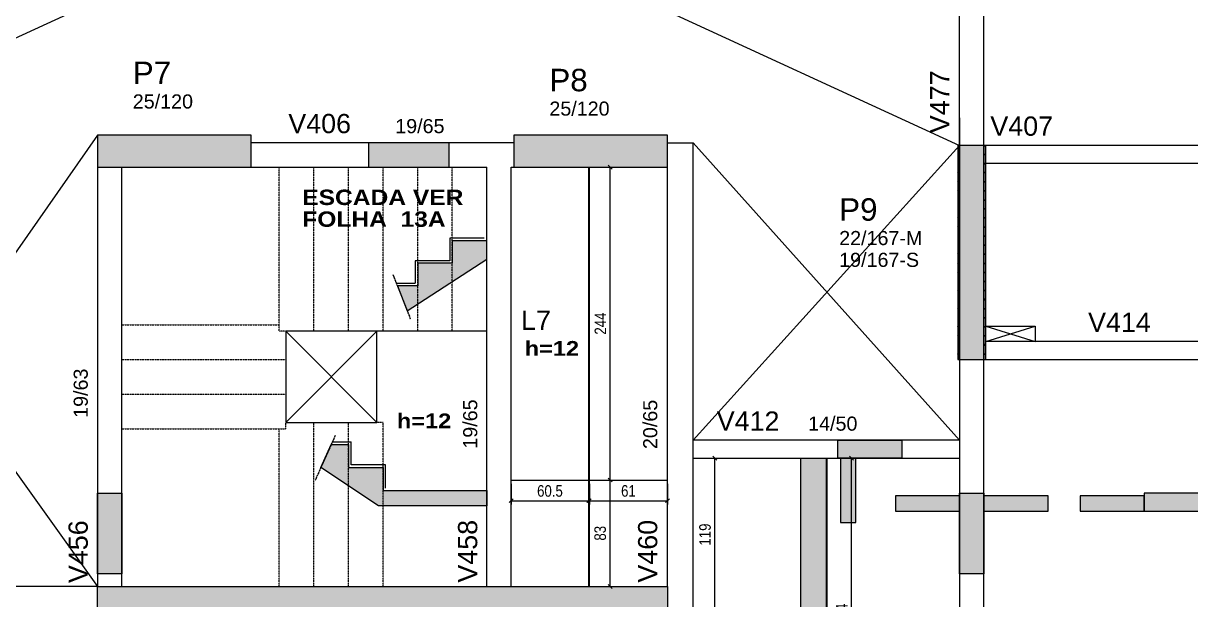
# Model space of a CAD drawing. Extents: x 3022 to 8661, y -614 to 3008.
# Drawn here: x 5870 to 6781, y 1800 to 2249 of the extents above; entities that cross this region are included whole.
import ezdxf

# ---------------------------------------------------------------- set-up
doc = ezdxf.new("R2010")
doc.units = 0
doc.header["$PDMODE"] = 34
for name, pattern in [('ESTILO_TQS_0002', [0.4, 0.1, -0.3]), ('ESTILO_TQS_0006', [0.3, 0.2, -0.1]), ('ESTILO_TQS_0007', [2.1, 1.5, -0.2, 0.2, -0.2])]:
    doc.linetypes.add(name, pattern=pattern)
for name, color, linetype in [('COTA', 241, 'Continuous'), ('MTH-230', 1, 'Continuous'), ('MTH-DIM-PILAR', 3, 'Continuous'), ('MTH-DIM-VIGA', 3, 'Continuous'), ('MTH-EIXO-215', 1, 'Continuous'), ('MTH-EIXO-217', 8, 'Continuous'), ('MTH-FACE-VIGA', 7, 'Continuous'), ('MTH-LINHA-SEÇÃO', 16, 'Continuous'), ('MTH-PILAR-SEGUE', 5, 'Continuous'), ('MTH-SOMBRA21', 150, 'Continuous'), ('MTH-SOMBRA25', 253, 'Continuous'), ('MTH-TIT1-PILAR', 5, 'Continuous'), ('MTH-TIT1-VIGA', 5, 'Continuous'), ('MTH-TXT-NEGRITO', 5, 'Continuous'), ('MTH-VIGA-INVERTIDA', 7, 'ESTILO_TQS_0002'), ('Painéis', 200, 'Continuous')]:
    doc.layers.add(name, color=color, linetype=linetype)
doc.layers.add('Hachura', color=251, linetype='Continuous', lineweight=9)
doc.styles.add('COTA TECNICA-50', font='techl___.ttf', dxfattribs={"height": 9})
doc.styles.add('TQS_ARIAL', font='arial.ttf')
doc.styles.add('TQS_ARIAL_BLACK', font='ariblk.ttf')
doc.dimstyles.new('COTA PAINEL-50', dxfattribs={"dimtxt": 9, "dimasz": 3, "dimexe": 3, "dimexo": 3, "dimgap": 3, "dimtad": 1, "dimdec": 1, "dimzin": 12, "dimdsep": 46, "dimtxsty": 'COTA TECNICA-50', "dimblk1": 'OBLIQUE', "dimblk2": 'OBLIQUE', "dimsah": 1, "dimcen": 0.9, "dimclrd": 4, "dimclre": 4, "dimclrt": 240, "dimadec": 1, "dimazin": 3, "dimtfac": 1, "dimtdec": 1, "dimtmove": 0, "dimatfit": 3, "dimfxl": 1, "dimtolj": 1, "dimtzin": 12, "dimarcsym": 0})

# ---------------------------------------------------------------- blocks, each defined once
blk = doc.blocks.new('_Oblique')
at = {"color": 0, "linetype": 'ByBlock', "lineweight": -2}
blk.add_line((-0.5, -0.5), (0.5, 0.5), dxfattribs=at)
blk = doc.blocks.new('*D191')
at = {"layer": 'COTA', "color": 4, "lineweight": -2, "transparency": 16777216}
for p, q in [((6500.58, 1909.75), (6519.63, 1909.75)), ((6516.63, 1665.75), (6516.63, 1909.75))]:
    blk.add_line(p, q, dxfattribs=at)
at = {"layer": 'Defpoints', "color": 0, "transparency": 16777216}
for p in [(6497.58, 1909.75), (6516.63, 1909.75), (6516.63, 1665.75)]:
    blk.add_point(p, dxfattribs=at)
at = {"layer": 'COTA', "color": 4, "lineweight": -2, "transparency": 16777216, "xscale": 3, "yscale": 3, "zscale": 3}
for p, rotation in [((6516.63, 1909.75), 90), ((6516.63, 1665.75), 270)]:
    blk.add_blockref('_Oblique', p, dxfattribs=dict(at, rotation=rotation))
at = {"layer": 'COTA', "color": 240, "transparency": 16777216, "insert": (6509.07, 1787.75), "char_height": 9, "attachment_point": 5, "rotation": 90, "style": 'COTA TECNICA-50'}
blk.add_mtext('\\A1;244', dxfattribs=at)
blk = doc.blocks.new('*D193')
at = {"layer": 'COTA', "color": 4, "lineweight": -2, "transparency": 16777216}
for p, q in [((6396.08, 1909.75), (6412.95, 1909.75)), ((6409.95, 1790.75), (6409.95, 1909.75)), ((6396.08, 1790.75), (6412.95, 1790.75))]:
    blk.add_line(p, q, dxfattribs=at)
at = {"layer": 'Defpoints', "color": 0, "transparency": 16777216}
for p in [(6393.08, 1909.75), (6409.95, 1909.75), (6393.08, 1790.75)]:
    blk.add_point(p, dxfattribs=at)
at = {"layer": 'COTA', "color": 4, "lineweight": -2, "transparency": 16777216, "xscale": 3, "yscale": 3, "zscale": 3}
for p, rotation in [((6409.95, 1909.75), 90), ((6409.95, 1790.75), 270)]:
    blk.add_blockref('_Oblique', p, dxfattribs=dict(at, rotation=rotation))
at = {"layer": 'COTA', "color": 240, "transparency": 16777216, "insert": (6402.38, 1850.25), "char_height": 9, "attachment_point": 5, "rotation": 90, "style": 'COTA TECNICA-50'}
blk.add_mtext('\\A1;119', dxfattribs=at)
blk = doc.blocks.new('*D313')
at = {"layer": 'COTA', "color": 4, "lineweight": -2, "transparency": 16777216}
for p, q in [((6251.08, 1889.75), (6251.08, 1873.62)), ((6311.58, 1889.75), (6311.58, 1873.62)), ((6251.08, 1876.62), (6311.58, 1876.62))]:
    blk.add_line(p, q, dxfattribs=at)
at = {"layer": 'Defpoints', "color": 0, "transparency": 16777216}
for p in [(6251.08, 1892.75), (6311.58, 1892.75), (6311.58, 1876.62)]:
    blk.add_point(p, dxfattribs=at)
at = {"layer": 'COTA', "color": 4, "lineweight": -2, "transparency": 16777216, "xscale": 3, "yscale": 3, "zscale": 3, "rotation": 180}
blk.add_blockref('_Oblique', (6251.08, 1876.62), dxfattribs=at)
at = {"layer": 'COTA', "color": 4, "lineweight": -2, "transparency": 16777216, "xscale": 3, "yscale": 3, "zscale": 3}
blk.add_blockref('_Oblique', (6311.58, 1876.62), dxfattribs=at)
at = {"layer": 'COTA', "color": 240, "transparency": 16777216, "insert": (6281.33, 1884.21), "char_height": 9, "attachment_point": 5, "style": 'COTA TECNICA-50'}
blk.add_mtext('\\A1;60.5', dxfattribs=at)
blk = doc.blocks.new('*D314')
at = {"layer": 'COTA', "color": 4, "lineweight": -2, "transparency": 16777216}
for p, q in [((6312.08, 1889.75), (6312.08, 1873.62)), ((6373.08, 1889.75), (6373.08, 1873.62)), ((6312.08, 1876.62), (6373.08, 1876.62))]:
    blk.add_line(p, q, dxfattribs=at)
at = {"layer": 'Defpoints', "color": 0, "transparency": 16777216}
for p in [(6312.08, 1892.75), (6373.08, 1892.75), (6373.08, 1876.62)]:
    blk.add_point(p, dxfattribs=at)
at = {"layer": 'COTA', "color": 4, "lineweight": -2, "transparency": 16777216, "xscale": 3, "yscale": 3, "zscale": 3, "rotation": 180}
blk.add_blockref('_Oblique', (6312.08, 1876.62), dxfattribs=at)
at = {"layer": 'COTA', "color": 4, "lineweight": -2, "transparency": 16777216, "xscale": 3, "yscale": 3, "zscale": 3}
blk.add_blockref('_Oblique', (6373.08, 1876.62), dxfattribs=at)
at = {"layer": 'COTA', "color": 240, "transparency": 16777216, "insert": (6342.58, 1884.21), "char_height": 9, "attachment_point": 5, "style": 'COTA TECNICA-50'}
blk.add_mtext('\\A1;61', dxfattribs=at)
blk = doc.blocks.new('*D315')
at = {"layer": 'COTA', "color": 4, "lineweight": -2, "transparency": 16777216}
for p, q in [((6315.08, 1892.75), (6331.26, 1892.75)), ((6328.26, 1809.75), (6328.26, 1892.75)), ((6315.08, 1809.75), (6331.26, 1809.75))]:
    blk.add_line(p, q, dxfattribs=at)
at = {"layer": 'Defpoints', "color": 0, "transparency": 16777216}
for p in [(6312.08, 1892.75), (6328.26, 1892.75), (6312.08, 1809.75)]:
    blk.add_point(p, dxfattribs=at)
at = {"layer": 'COTA', "color": 4, "lineweight": -2, "transparency": 16777216, "xscale": 3, "yscale": 3, "zscale": 3}
for p, rotation in [((6328.26, 1892.75), 90), ((6328.26, 1809.75), 270)]:
    blk.add_blockref('_Oblique', p, dxfattribs=dict(at, rotation=rotation))
at = {"layer": 'COTA', "color": 240, "transparency": 16777216, "insert": (6320.54, 1851.25), "char_height": 9, "attachment_point": 5, "rotation": 90, "style": 'COTA TECNICA-50'}
blk.add_mtext('\\A1;83', dxfattribs=at)
blk = doc.blocks.new('*D316')
at = {"layer": 'COTA', "color": 4, "lineweight": -2, "transparency": 16777216}
for p, q in [((6315.08, 2136.75), (6331.26, 2136.75)), ((6328.26, 1892.75), (6328.26, 2136.75)), ((6315.08, 1892.75), (6331.26, 1892.75))]:
    blk.add_line(p, q, dxfattribs=at)
at = {"layer": 'Defpoints', "color": 0, "transparency": 16777216}
for p in [(6312.08, 2136.75), (6328.26, 2136.75), (6312.08, 1892.75)]:
    blk.add_point(p, dxfattribs=at)
at = {"layer": 'COTA', "color": 4, "lineweight": -2, "transparency": 16777216, "xscale": 3, "yscale": 3, "zscale": 3}
for p, rotation in [((6328.26, 2136.75), 90), ((6328.26, 1892.75), 270)]:
    blk.add_blockref('_Oblique', p, dxfattribs=dict(at, rotation=rotation))
at = {"layer": 'COTA', "color": 240, "transparency": 16777216, "insert": (6320.69, 2014.75), "char_height": 9, "attachment_point": 5, "rotation": 90, "style": 'COTA TECNICA-50'}
blk.add_mtext('\\A1;244', dxfattribs=at)

msp = doc.modelspace()

# ---------------------------------------------------------------- hatches: boundary and pattern name
at = {"layer": 'Hachura'}
h = msp.add_hatch(color=256, dxfattribs=at)
h.dxf.hatch_style = 1
h.paths.add_polyline_path([(6497.08, 1909.75), (6477.08, 1909.75), (6477.08, 1665.75), (6497.08, 1665.75)])
h.paths.add_polyline_path([(6497.08, 1665.75), (6477.08, 1665.75), (6477.08, 1543.75), (6497.08, 1543.75)])
h.paths.add_polyline_path([(6497.08, 1543.75), (6477.08, 1543.75), (6477.08, 1392.75), (6497.08, 1392.75)])

# ---------------------------------------------------------------- linework, layer by layer
at = {"layer": 'MTH-230', "linetype": 'Continuous'}
for p, q in [((6580.08, 2566.25), (5682.08, 2153.75)), ((5703.08, 2566.25), (6601.08, 2153.75)), ((5928.08, 2161.75), (5682.08, 1809.75)), ((5682.08, 2153.75), (5928.08, 1809.75)), ((6393.08, 2155.75), (6601.08, 1923.75)), ((6601.08, 2153.75), (6393.08, 1923.75)), ((6146.08, 2008.75), (6075.08, 1937.75)), ((6075.08, 2008.75), (6146.08, 1937.75)), ((6621.58, 2000.75), (6660.08, 2012.75)), ((6621.58, 2012.75), (6660.08, 2000.75))]:
    msp.add_line(p, q, dxfattribs=at)
at = {"layer": 'MTH-EIXO-215', "linetype": 'Continuous'}
for p, q in [((6230.08, 2081.35), (6203.08, 2081.35)), ((6203.08, 2081.35), (6203.08, 2063.8)), ((6203.08, 2063.8), (6176.08, 2063.8)), ((6176.08, 2063.8), (6176.08, 2046.24)), ((6161.43, 2046.24), (6176.08, 2046.24)), ((6111.57, 1922.54), (6126.08, 1922.54)), ((6126.08, 1904.54), (6126.08, 1922.54)), ((6153.08, 1904.54), (6126.08, 1904.54)), ((6153.08, 1886.54), (6153.08, 1904.54))]:
    msp.add_line(p, q, dxfattribs=at)
at = {"layer": 'MTH-EIXO-217', "linetype": 'ESTILO_TQS_0007'}
for p, q in [((6158.74, 2053.09), (6172.54, 2017.98)), ((6113.8, 1927.46), (6098.09, 1892.7))]:
    msp.add_line(p, q, dxfattribs=at)
at = {"layer": 'MTH-FACE-VIGA', "linetype": 'Continuous'}
for p, q in [((6601.08, 2153.75), (6601.08, 2526.25)), ((6620.08, 2153.75), (6620.08, 2526.25)), ((6620.08, 2164.07), (6620.08, 2185.79)), ((6601.08, 2175.13), (6601.08, 2153.75)), ((6620.08, 2153.75), (6620.08, 2164.07)), ((6253.08, 2155.75), (6048.08, 2155.75)), ((6373.08, 2155.75), (6393.08, 2155.75)), ((6393.08, 1790.75), (6393.08, 2155.75)), ((6599.58, 2153.65), (6599.67, 2153.75)), ((6620.08, 2152.94), (6620.89, 2153.75)), ((6818.81, 2153.75), (6620.08, 2153.75)), ((6599.58, 2146.58), (6601.02, 2148.03)), ((6601.02, 2148.03), (6601.08, 2148.08)), ((6620.08, 2145.87), (6621.52, 2147.31)), ((6621.52, 2147.31), (6621.58, 2147.37)), ((5928.08, 2136.75), (5928.08, 1809.75)), ((5947.08, 1809.75), (5947.08, 2136.75)), ((6048.08, 2136.75), (6232.08, 2136.75)), ((6232.08, 1809.75), (6232.08, 2136.75)), ((6251.08, 1809.75), (6251.08, 2136.75)), ((6251.08, 2136.75), (6253.08, 2136.75)), ((6373.08, 1809.75), (6373.08, 2136.75)), ((6599.58, 2139.51), (6600.96, 2140.9)), ((6599.58, 2132.44), (6600.9, 2133.76)), ((6600.9, 2133.76), (6601.08, 2133.94)), ((6600.96, 2140.9), (6601.08, 2141.01)), ((6620.08, 2138.8), (6621.45, 2140.18)), ((6620.08, 2139.75), (6817.31, 2139.75)), ((6620.08, 2131.73), (6621.39, 2133.04)), ((6621.39, 2133.04), (6621.58, 2133.23)), ((6621.45, 2140.18), (6621.58, 2140.3)), ((6599.58, 2125.37), (6600.83, 2126.63)), ((6600.83, 2126.63), (6601.08, 2126.87)), ((6620.08, 2124.66), (6621.33, 2125.91)), ((6621.33, 2125.91), (6621.58, 2126.16)), ((6599.58, 2118.3), (6600.77, 2119.49)), ((6600.77, 2119.49), (6601.08, 2119.8)), ((6620.08, 2117.59), (6621.26, 2118.77)), ((6621.26, 2118.77), (6621.58, 2119.09)), ((6599.58, 2111.23), (6600.7, 2112.36)), ((6599.58, 2104.16), (6600.64, 2105.22)), ((6600.64, 2105.22), (6601.08, 2105.66)), ((6600.7, 2112.36), (6601.08, 2112.73)), ((6620.08, 2110.52), (6621.2, 2111.64)), ((6621.13, 2104.5), (6621.58, 2104.94)), ((6621.2, 2111.64), (6621.58, 2112.02)), ((6599.58, 2097.09), (6600.58, 2098.09)), ((6600.58, 2098.09), (6601.08, 2098.59)), ((6620.08, 2103.44), (6621.13, 2104.5)), ((6620.08, 2096.37), (6621.07, 2097.37)), ((6621.07, 2097.37), (6621.58, 2097.87)), ((6599.58, 2090.02), (6600.51, 2090.95)), ((6600.51, 2090.95), (6601.08, 2091.52)), ((6620.08, 2089.3), (6621.01, 2090.23)), ((6621.01, 2090.23), (6621.58, 2090.8)), ((6599.58, 2082.94), (6600.45, 2083.82)), ((6600.38, 2076.68), (6601.08, 2077.37)), ((6600.45, 2083.82), (6601.08, 2084.44)), ((6620.08, 2082.23), (6620.94, 2083.1)), ((6620.94, 2083.1), (6621.58, 2083.73)), ((6599.58, 2075.87), (6600.38, 2076.68)), ((6599.58, 2068.8), (6600.32, 2069.55)), ((6600.32, 2069.55), (6601.08, 2070.3)), ((6620.08, 2075.16), (6620.88, 2075.96)), ((6620.08, 2068.09), (6620.81, 2068.83)), ((6620.81, 2068.83), (6621.58, 2069.59)), ((6620.88, 2075.96), (6621.58, 2076.66)), ((6599.58, 2061.73), (6600.26, 2062.41)), ((6600.26, 2062.41), (6601.08, 2063.23)), ((6620.08, 2061.02), (6620.75, 2061.69)), ((6620.75, 2061.69), (6621.58, 2062.52)), ((6599.58, 2054.66), (6600.19, 2055.28)), ((6600.19, 2055.28), (6601.08, 2056.16)), ((6620.08, 2053.95), (6620.68, 2054.56)), ((6620.68, 2054.56), (6621.58, 2055.45)), ((6599.58, 2047.59), (6600.13, 2048.14)), ((6599.58, 2040.52), (6600.06, 2041.01)), ((6600.06, 2041.01), (6601.08, 2042.02)), ((6600.13, 2048.14), (6601.08, 2049.09)), ((6620.08, 2046.88), (6620.62, 2047.42)), ((6620.56, 2040.29), (6621.58, 2041.3)), ((6620.62, 2047.42), (6621.58, 2048.38)), ((6599.58, 2033.45), (6600, 2033.87)), ((6600, 2033.87), (6601.08, 2034.95)), ((6620.08, 2039.8), (6620.56, 2040.29)), ((6620.08, 2032.73), (6620.49, 2033.15)), ((6620.49, 2033.15), (6621.58, 2034.23)), ((6599.58, 2026.38), (6599.94, 2026.73)), ((6599.94, 2026.73), (6601.08, 2027.88)), ((6620.08, 2025.66), (6620.43, 2026.02)), ((6620.43, 2026.02), (6621.58, 2027.16)), ((6599.58, 2019.3), (6599.87, 2019.6)), ((6599.81, 2012.46), (6601.08, 2013.73)), ((6599.87, 2019.6), (6601.08, 2020.8)), ((6620.08, 2018.59), (6620.36, 2018.88)), ((6620.36, 2018.88), (6621.58, 2020.09)), ((6232.08, 2008.75), (6075.08, 2008.75)), ((6075.08, 2008.75), (6075.08, 1937.75)), ((6146.08, 1937.75), (6146.08, 2008.75)), ((6599.58, 2012.23), (6599.81, 2012.46)), ((6599.58, 2005.16), (6599.74, 2005.33)), ((6599.74, 2005.33), (6601.08, 2006.66)), ((6620.08, 2011.52), (6620.3, 2011.74)), ((6620.08, 2004.45), (6620.24, 2004.61)), ((6620.24, 2004.61), (6621.58, 2005.95)), ((6620.3, 2011.74), (6621.58, 2013.02)), ((6599.58, 1998.09), (6599.68, 1998.19)), ((6599.68, 1998.19), (6601.08, 1999.59)), ((6620.08, 1997.38), (6620.17, 1997.47)), ((6620.17, 1997.47), (6621.58, 1998.88)), ((6817.31, 2000.75), (6621.58, 2000.75)), ((6599.58, 1991.02), (6599.61, 1991.06)), ((6599.61, 1991.06), (6601.08, 1992.52)), ((6601.08, 1986.75), (6601.08, 1476.75)), ((6620.08, 1990.31), (6620.11, 1990.34)), ((6620.08, 1986.75), (6817.31, 1986.75)), ((6620.08, 1476.75), (6620.08, 1986.75)), ((6620.11, 1990.34), (6621.58, 1991.81)), ((6075.08, 1937.75), (6146.08, 1937.75)), ((6601.08, 1923.75), (6393.08, 1923.75)), ((6393.08, 1909.75), (6601.08, 1909.75)), ((5928.08, 1809.75), (5682.08, 1809.75))]:
    msp.add_line(p, q, dxfattribs=at)
for points in [[(6601.08, 2153.75), (6599.58, 2153.75), (6599.58, 1986.75), (6601.08, 1986.75), (6601.08, 2153.75)], [(6621.58, 2153.75), (6620.08, 2153.75), (6620.08, 1986.75), (6621.58, 1986.75), (6621.58, 2153.75)], [(6660.08, 2000.75), (6621.58, 2000.75), (6621.58, 2012.75), (6660.08, 2012.75), (6660.08, 2000.75)]]:
    msp.add_lwpolyline(points, dxfattribs=at)
at = {"layer": 'MTH-LINHA-SEÇÃO', "linetype": 'Continuous'}
for points in [[(6202.58, 2155.75), (6139.58, 2155.75), (6139.58, 2136.75), (6202.58, 2136.75), (6202.58, 2155.75)], [(6232.08, 2079.35), (6205.08, 2079.35), (6205.08, 2061.8), (6178.08, 2061.8), (6178.08, 2044.24), (6162.22, 2044.24), (6169.93, 2024.63), (6232.08, 2065.04), (6232.08, 2079.35)], [(6556, 1909.75), (6506, 1909.75), (6506, 1923.75), (6556, 1923.75), (6556, 1909.75)], [(6110.67, 1920.54), (6124.08, 1920.54), (6124.08, 1902.54), (6151.08, 1902.54), (6151.08, 1884.54), (6232.08, 1884.54), (6232.08, 1872.54), (6147.44, 1872.54), (6102.51, 1902.5), (6110.67, 1920.54)], [(6508, 1909.75), (6508, 1859.75), (6520, 1859.75), (6520, 1909.75), (6508, 1909.75)], [(5928.08, 1882.54), (5947.08, 1882.54), (5947.08, 1819.54), (5928.08, 1819.54), (5928.08, 1882.54)], [(6601.08, 1880.54), (6551.08, 1880.54), (6551.08, 1868.54), (6601.08, 1868.54), (6601.08, 1880.54)], [(6601.08, 1882.54), (6620.08, 1882.54), (6620.08, 1819.54), (6601.08, 1819.54), (6601.08, 1882.54)], [(6670.08, 1880.54), (6620.08, 1880.54), (6620.08, 1868.54), (6670.08, 1868.54), (6670.08, 1880.54)], [(6745.08, 1880.54), (6695.08, 1880.54), (6695.08, 1868.54), (6745.08, 1868.54), (6745.08, 1880.54)], [(6795.08, 1882.54), (6745.08, 1882.54), (6745.08, 1868.54), (6795.08, 1868.54), (6795.08, 1882.54)]]:
    msp.add_lwpolyline(points, dxfattribs=at)
at = {"layer": 'MTH-PILAR-SEGUE', "linetype": 'Continuous'}
for points in [[(6048.08, 2136.75), (6048.08, 2161.75), (5928.08, 2161.75), (5928.08, 2136.75), (6048.08, 2136.75)], [(6373.08, 2136.75), (6373.08, 2161.75), (6253.08, 2161.75), (6253.08, 2136.75), (6373.08, 2136.75)], [(6601.08, 1986.75), (6620.08, 1986.75), (6620.08, 2153.75), (6601.08, 2153.75), (6601.08, 1986.75)], [(6132.08, 1391.75), (6132.08, 1581.75), (5928.08, 1581.75), (5928.08, 1600.75), (6132.08, 1600.75), (6132.08, 1790.75), (5928.08, 1790.75), (5928.08, 1809.75), (6373.08, 1809.75), (6373.08, 1790.75), (6151.08, 1790.75), (6151.08, 1600.75), (6355.08, 1600.75), (6355.08, 1581.75), (6151.08, 1581.75), (6151.08, 1391.75), (6355.08, 1391.75), (6355.08, 1372.75), (5928.08, 1372.75), (5928.08, 1391.75), (6132.08, 1391.75)]]:
    msp.add_lwpolyline(points, dxfattribs=at)
at = {"layer": 'MTH-SOMBRA21', "linetype": 'Continuous'}
for points in [[(6202.58, 2155.75), (6139.58, 2155.75), (6139.58, 2136.75)], [(6202.58, 2155.75), (6139.58, 2136.75), (6202.58, 2136.75)], [(6202.58, 2155.75), (6202.58, 2136.75), (6202.58, 2155.75)], [(6205.08, 2061.8), (6232.08, 2065.04), (6232.08, 2079.35)], [(6205.08, 2061.8), (6232.08, 2079.35), (6205.08, 2079.35)], [(6178.08, 2044.24), (6169.93, 2024.63), (6232.08, 2065.04)], [(6205.08, 2061.8), (6178.08, 2044.24), (6232.08, 2065.04)], [(6205.08, 2061.8), (6178.08, 2061.8), (6178.08, 2044.24)], [(6178.08, 2044.24), (6162.22, 2044.24), (6169.93, 2024.63)], [(6556, 1909.75), (6506, 1909.75), (6506, 1923.75)], [(6556, 1909.75), (6506, 1923.75), (6556, 1923.75)], [(6556, 1909.75), (6556, 1923.75), (6556, 1909.75)], [(6124.08, 1902.54), (6102.51, 1902.5), (6110.67, 1920.54)], [(6124.08, 1902.54), (6110.67, 1920.54), (6124.08, 1920.54)], [(6508, 1909.75), (6508, 1859.75), (6520, 1859.75)], [(6508, 1909.75), (6520, 1859.75), (6520, 1909.75)], [(6508, 1909.75), (6520, 1909.75), (6508, 1909.75)], [(6124.08, 1902.54), (6147.44, 1872.54), (6102.51, 1902.5)], [(6124.08, 1902.54), (6151.08, 1902.54), (6147.44, 1872.54)], [(6151.08, 1902.54), (6151.08, 1884.54), (6147.44, 1872.54)], [(5928.08, 1882.54), (5947.08, 1882.54), (5947.08, 1819.54)], [(5928.08, 1882.54), (5947.08, 1819.54), (5928.08, 1819.54)], [(5928.08, 1882.54), (5928.08, 1819.54), (5928.08, 1882.54)], [(6147.44, 1872.54), (6151.08, 1884.54), (6232.08, 1872.54)], [(6151.08, 1884.54), (6232.08, 1884.54), (6232.08, 1872.54)], [(6601.08, 1880.54), (6551.08, 1880.54), (6551.08, 1868.54)], [(6601.08, 1880.54), (6551.08, 1868.54), (6601.08, 1868.54)], [(6601.08, 1882.54), (6620.08, 1882.54), (6620.08, 1819.54)], [(6601.08, 1882.54), (6620.08, 1819.54), (6601.08, 1819.54)], [(6601.08, 1882.54), (6601.08, 1819.54), (6601.08, 1882.54)], [(6601.08, 1880.54), (6601.08, 1868.54), (6601.08, 1880.54)], [(6670.08, 1880.54), (6620.08, 1880.54), (6620.08, 1868.54)], [(6670.08, 1880.54), (6620.08, 1868.54), (6670.08, 1868.54)], [(6670.08, 1880.54), (6670.08, 1868.54), (6670.08, 1880.54)], [(6745.08, 1880.54), (6695.08, 1880.54), (6695.08, 1868.54)], [(6745.08, 1880.54), (6695.08, 1868.54), (6745.08, 1868.54)], [(6795.08, 1882.54), (6745.08, 1882.54), (6745.08, 1868.54)], [(6795.08, 1882.54), (6745.08, 1868.54), (6795.08, 1868.54)], [(6745.08, 1880.54), (6745.08, 1868.54), (6745.08, 1880.54)]]:
    msp.add_solid(points, dxfattribs=at)
at = {"layer": 'MTH-SOMBRA25', "linetype": 'Continuous'}
for points in [[(6048.08, 2136.75), (6048.08, 2161.75), (5928.08, 2161.75)], [(6048.08, 2136.75), (5928.08, 2161.75), (5928.08, 2136.75)], [(6373.08, 2136.75), (6373.08, 2161.75), (6253.08, 2161.75)], [(6373.08, 2136.75), (6253.08, 2161.75), (6253.08, 2136.75)], [(6601.08, 1986.75), (6620.08, 1986.75), (6620.08, 2153.75)], [(6601.08, 1986.75), (6620.08, 2153.75), (6601.08, 2153.75)], [(6601.08, 1986.75), (6601.08, 2153.75), (6601.08, 1986.75)], [(6048.08, 2136.75), (5928.08, 2136.75), (6048.08, 2136.75)], [(6373.08, 2136.75), (6253.08, 2136.75), (6373.08, 2136.75)], [(6373.08, 1809.75), (6132.08, 1790.75), (5928.08, 1790.75)], [(6373.08, 1809.75), (5928.08, 1790.75), (5928.08, 1809.75)], [(6151.08, 1790.75), (6132.08, 1790.75), (6373.08, 1809.75)], [(6151.08, 1790.75), (6373.08, 1809.75), (6373.08, 1790.75)]]:
    msp.add_solid(points, dxfattribs=at)
at = {"layer": 'MTH-VIGA-INVERTIDA', "linetype": 'ESTILO_TQS_0006'}
for p, q in [((6070.08, 2008.75), (6070.08, 2136.75)), ((6097.08, 2008.75), (6097.08, 2136.75)), ((6124.08, 2008.75), (6124.08, 2136.75)), ((6151.08, 2008.75), (6151.08, 2136.75)), ((6178.08, 2008.75), (6178.08, 2136.75)), ((6205.08, 2008.75), (6205.08, 2136.75)), ((6232.08, 2008.75), (6232.08, 2136.75)), ((5947.08, 2013.75), (6070.08, 2013.75)), ((6075.08, 2008.75), (6070.08, 2008.75)), ((5947.08, 1986.75), (6075.08, 1986.75)), ((5947.08, 1959.75), (6075.08, 1959.75)), ((5947.08, 1932.75), (6075.08, 1932.75)), ((6070.08, 1809.75), (6070.08, 1932.75)), ((6075.08, 1932.75), (6075.08, 1937.75)), ((6097.08, 1809.75), (6097.08, 1937.75)), ((6124.08, 1809.75), (6124.08, 1937.75)), ((6151.08, 1937.75), (6146.08, 1937.75)), ((6151.08, 1809.75), (6151.08, 1937.75))]:
    msp.add_line(p, q, dxfattribs=at)
at = {"layer": 'Painéis'}
for p, q in [((6311.58, 1809.75), (6311.58, 2136.75)), ((6312.08, 1809.75), (6312.08, 2136.75)), ((6477.08, 1392.75), (6477.08, 1909.75)), ((6497.08, 1392.75), (6497.08, 1909.75)), ((6497.58, 1392.75), (6497.58, 1909.75)), ((6251.08, 1892.75), (6373.08, 1892.75))]:
    msp.add_line(p, q, dxfattribs=at)

# ---------------------------------------------------------------- texts
at = {"layer": 'MTH-DIM-PILAR', "linetype": 'Continuous', "style": 'TQS_ARIAL'}
for s, p in [('25/120', (5955.73, 2182.48)), ('25/120', (6280.88, 2176.92)), ('22/167-M', (6507.08, 2075.97)), ('19/167-S', (6507.08, 2058.97))]:
    msp.add_text(s, height=11, dxfattribs=at).set_placement(p)
at = {"layer": 'MTH-DIM-VIGA', "linetype": 'Continuous', "style": 'TQS_ARIAL'}
for s, p in [('19/65', (6160.58, 2163.25)), ('14/50', (6482.85, 1931.25))]:
    msp.add_text(s, height=11, dxfattribs=at).set_placement(p)
for s, p in [('19/63', (5920.58, 1941.25)), ('19/65', (6224.58, 1917.19)), ('20/65', (6365.08, 1916.9))]:
    msp.add_text(s, height=11, rotation=90, dxfattribs=at).set_placement(p)
at = {"layer": 'MTH-TIT1-PILAR', "linetype": 'Continuous', "style": 'TQS_ARIAL'}
for s, p in [('P7', (5955.73, 2201.48)), ('P8', (6280.88, 2195.92)), ('P9', (6507.08, 2094.97))]:
    msp.add_text(s, height=17.5, dxfattribs=at).set_placement(p)
at = {"layer": 'MTH-TIT1-VIGA', "linetype": 'Continuous', "style": 'TQS_ARIAL'}
for s, p in [('V477', (6593.08, 2163.22)), ('V456', (5920.58, 1812.41)), ('V458', (6224.58, 1812.75)), ('V460', (6365.08, 1812.75))]:
    msp.add_text(s, height=15, rotation=90, dxfattribs=at).set_placement(p)
for s, p in [('V406', (6077.11, 2163.25)), ('V407', (6625.08, 2161.25)), ('L7', (6258.82, 2009.82)), ('V414', (6701.36, 2008.25)), ('V412', (6411.52, 1931.25))]:
    msp.add_text(s, height=15, dxfattribs=at).set_placement(p)
at = {"layer": 'MTH-TXT-NEGRITO', "color": 3, "linetype": 'Continuous', "style": 'TQS_ARIAL_BLACK'}
for s, height, p in [('ESCADA VER', 12, (6087.97, 2107.22)), ('FOLHA  13A', 12, (6087.97, 2090.22)), ('h=12', 11.5, (6261.63, 1989.66)), ('h=12', 11.5, (6161.85, 1933.17))]:
    msp.add_text(s, height=height, dxfattribs=at).set_placement(p)

# ---------------------------------------------------------------- dimensions: what is measured, and where the dimension line sits
at = {"layer": 'COTA'}
for base, p1, p2, picture, middle in [((6328.26, 2136.75), (6312.08, 1892.75), (6312.08, 2136.75), '*D316', (6320.69, 2014.75)), ((6516.63, 1909.75), (6516.63, 1665.75), (6497.58, 1909.75), '*D191', (6509.07, 1787.75))]:
    dim = msp.add_linear_dim(base=base, p1=p1, p2=p2, angle=90, dimstyle='COTA PAINEL-50', override={"dimtmove": 1}, dxfattribs=at)
    dim.commit()
    dim.dimension.update_dxf_attribs({"geometry": picture, "text_midpoint": middle})
for base, p1, p2, picture, middle in [((6409.95, 1909.75), (6393.08, 1790.75), (6393.08, 1909.75), '*D193', (6402.38, 1850.25)), ((6328.26, 1892.75), (6312.08, 1809.75), (6312.08, 1892.75), '*D315', (6320.54, 1851.25))]:
    dim = msp.add_linear_dim(base=base, p1=p1, p2=p2, angle=90, dimstyle='COTA PAINEL-50', dxfattribs=at)
    dim.commit()
    dim.dimension.update_dxf_attribs({"geometry": picture, "text_midpoint": middle})
for base, p1, p2, picture, middle in [((6311.58, 1876.62), (6251.08, 1892.75), (6311.58, 1892.75), '*D313', (6281.33, 1884.21)), ((6373.08, 1876.62), (6312.08, 1892.75), (6373.08, 1892.75), '*D314', (6342.58, 1884.21))]:
    dim = msp.add_linear_dim(base=base, p1=p1, p2=p2, dimstyle='COTA PAINEL-50', dxfattribs=at)
    dim.commit()
    dim.dimension.update_dxf_attribs({"geometry": picture, "text_midpoint": middle})

doc.saveas('drawing.dxf')
